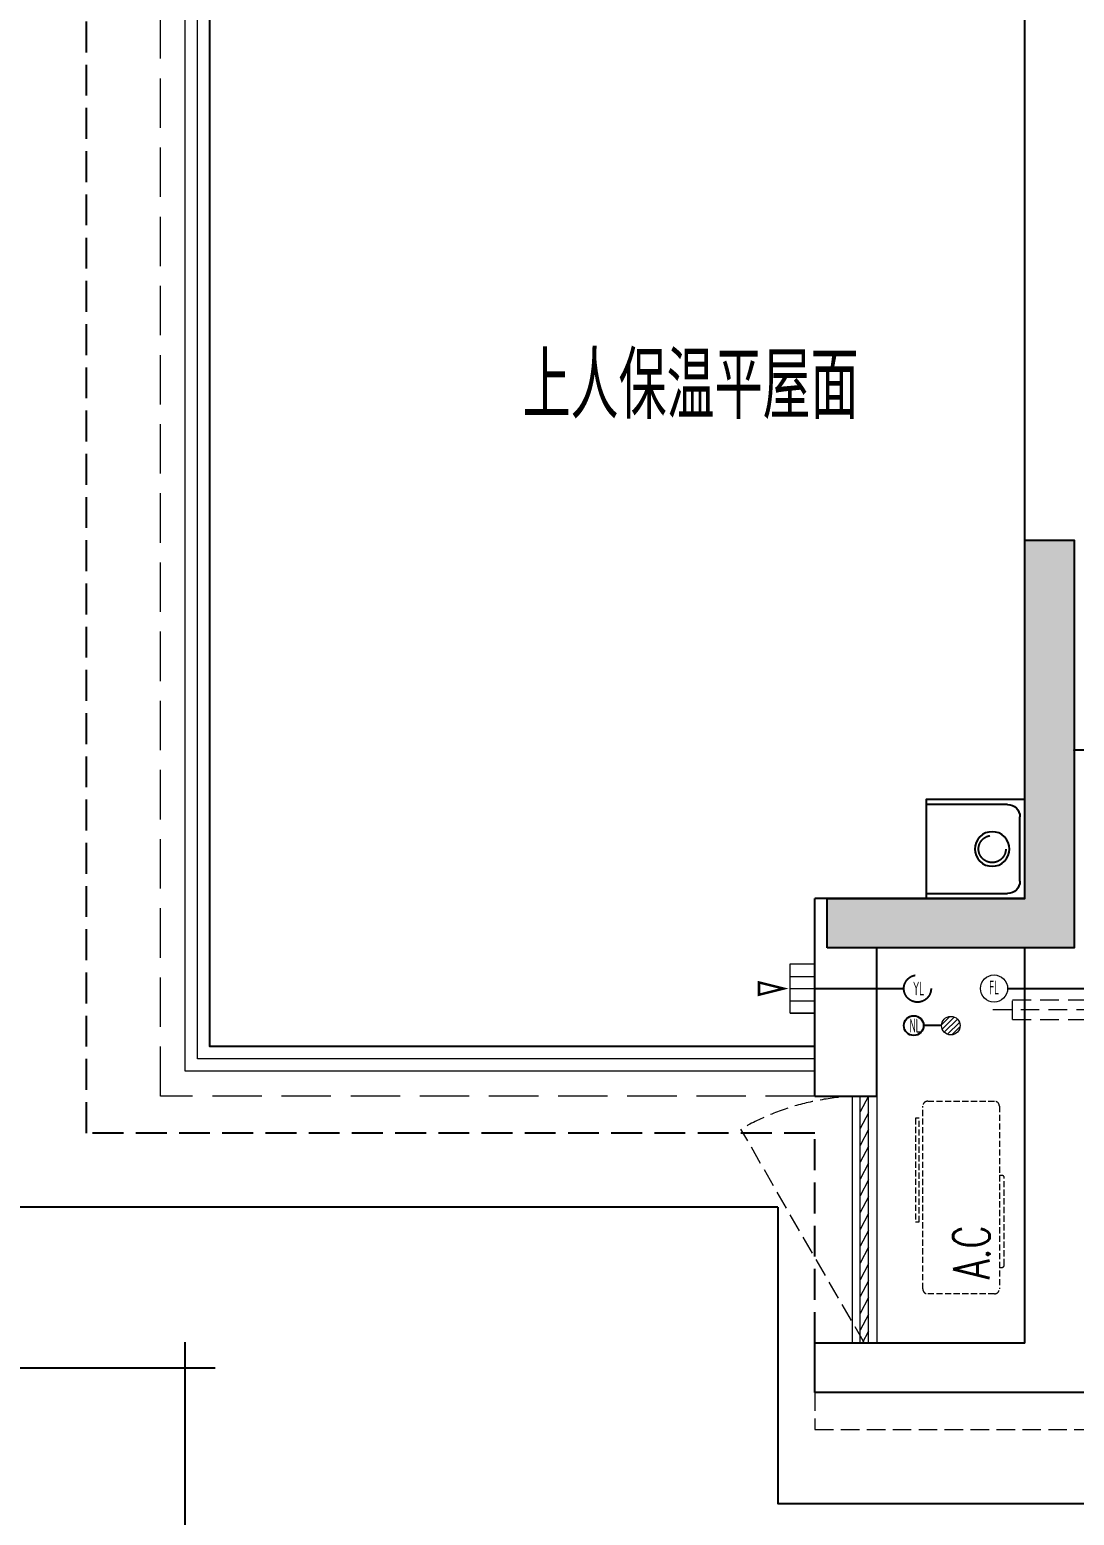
# Model space of a CAD drawing. Extents: x 3753737 to 4713801, y -857380 to 24339.
# Drawn here: x 4208484 to 4212713, y -797833 to -791819 of the extents above; entities that cross this region are included whole.
import ezdxf
from ezdxf.enums import TextEntityAlignment as Align

# ---------------------------------------------------------------- set-up
doc = ezdxf.new("R2010")
doc.units = 0
doc.header["$LTSCALE"] = 1000
doc.header["$MEASUREMENT"] = 0
for name, pattern in [('#P_--_20B1_001_t3$0$DASH', [0.35, 0.25, -0.1]), ('DASH', [0.35, 0.25, -0.1]), ('HIDDEN', [0.375, 0.25, -0.125])]:
    doc.linetypes.add(name, pattern=pattern)
doc.layers.get('0').update_dxf_attribs({"linetype": 'CONTINUOUS'})
for name, color, linetype in [('!!电气', 1, 'CONTINUOUS'), ('COLU', 7, 'CONTINUOUS'), ('EQUIP-插座', 3, 'CONTINUOUS'), ('ROOF', 183, 'CONTINUOUS'), ('S-砼墙填充', 251, 'CONTINUOUS'), ('VPIPE-凝结', 150, 'CONTINUOUS'), ('VPIPE-雨水', 4, 'DASH'), ('WALL', 252, 'CONTINUOUS'), ('看线', 185, 'CONTINUOUS'), ('管', 193, 'CONTINUOUS')]:
    doc.layers.add(name, color=color, linetype=linetype)
for name, color, linetype, lineweight in [('EQUIP_地漏', 7, 'CONTINUOUS', 18), ('PUB_TEXT', 7, 'CONTINUOUS', 20), ('VPIPE-废水', 31, 'TG_F', 18), ('WINDOW', 146, 'CONTINUOUS', 20), ('平面-分水线', 189, 'CONTINUOUS', 15), ('平面-栏杆', 56, 'CONTINUOUS', 15), ('平面-看线', 252, 'CONTINUOUS', 15), ('平面-空调室内机', 176, 'CONTINUOUS', 9), ('平面-空调预留孔', 252, 'CONTINUOUS', 15)]:
    doc.layers.add(name, color=color, linetype=linetype, lineweight=lineweight)
doc.styles.add('_TCH_DIM', font='SIMPLEX', dxfattribs={"bigfont": 'GBCBIG'})
doc.styles.add('_TEL_DIM', font='SIMPLEX', dxfattribs={"width": 0.8, "height": 3.5, "bigfont": 'HZTXT'})
doc.styles.get("Standard").update_dxf_attribs({"font": 'gbenor.shx', "bigfont": 'gbcbig.shx'})
doc.styles.add('TG_LINETYPE', font='SIMPLEX', dxfattribs={"width": 0.8, "height": 3, "bigfont": 'HZTXT'})
doc.linetypes.add('TG_F', pattern='A,2,-0.3,["F",TG_LINETYPE,S=0.1,R=0,X=-0.23,Y=-0.15],0', length=2.3)

# ---------------------------------------------------------------- blocks, each defined once
blk = doc.blocks.new('$TwtSys$00000141')
at = {"color": 252}
for p, q in [((-47.09803151780761, 3.836055847277748), (-5.041545145413693, 45.89254221967349)), ((-47.09803151780761, 3.836055847277748), (-5.041545145413693, 45.89254221967349)), ((-43.60958444554853, -17.52724007043071), (17.52724007042889, 43.60958444554853)), ((-43.60958444554853, -17.52724007043071), (17.52724007042889, 43.60958444554853)), ((-33.23401871576607, -33.23401871577153), (33.23401871576607, 33.23401871576425)), ((-33.23401871576607, -33.23401871576971), (33.23401871576607, 33.23401871576425)), ((-16.17805684451741, -43.53063328177632), (43.79137317708955, 16.43879673983065)), ((-16.17805684451741, -43.53063328177632), (43.79137317708955, 16.43879673983247)), ((5.715553844029273, -46.12975947626182), (46.12974035062325, -5.715572969671484)), ((5.715553844029273, -46.12975947626182), (46.12974035062325, -5.715572969671484))]:
    blk.add_line(p, q, dxfattribs=at)
blk.add_circle((0, -1.818989403545856e-12), 47, dxfattribs=at)
blk.add_circle((0, -1.818989403545856e-12), 47, dxfattribs=at)
blk = doc.blocks.new('rtyryrtyeeretee')
at = {"layer": '平面-空调预留孔', "color": 252, "linetype": 'DASH', "ltscale": 0.1}
for p, q in [((669748.8674389471, 343882.007023841), (669748.8674389471, 343872.007023841)), ((669758.8674389471, 343862.007023841), (670111.7031072036, 343862.007023841)), ((670121.7031072036, 343872.007023841), (670121.7031072036, 343882.007023841))]:
    blk.add_line(p, q, dxfattribs=at)
blk.add_lwpolyline([(670352.8023801355, 344221.1163422599), (669932.984234771, 344221.1163422599), (669932.984234771, 344206.0022866031), (670352.8023801355, 344206.0022866031)], close=True, dxfattribs=at)
blk.add_lwpolyline([(670402.0143738759, 343882.0070238413), (669662.0143738759, 343882.007023841, -0.414213562373517), (669642.0143738759, 343902.007023841), (669642.0143738764, 344172.007023841, -0.414213562372746), (669662.0143738764, 344192.007023841), (670402.0143738755, 344192.007023841, -0.4142135623727947), (670422.0143738755, 344172.007023841), (670422.0143738759, 343902.0070238415, -0.4142135623733224)], format="xyb", close=True, dxfattribs=at)
for centre, start, end in [((669758.8674389471, 343872.007023841), 180, 270), ((670111.7031072036, 343872.007023841), 270, 0)]:
    blk.add_arc(centre, 10, start, end, dxfattribs=at)
at = {"layer": '平面-空调预留孔', "color": 252, "linetype": 'DASH', "ltscale": 0.1, "style": '_TCH_DIM', "width": 0.7058823529411765}
blk.add_text('A.C', height=146.88, dxfattribs=at).set_placement((669701.4101996182, 343921.6318135191))
blk = doc.blocks.new('dongkong')
at = {"layer": '平面-空调预留孔', "color": 8, "linetype": 'HIDDEN', "ltscale": 0.3}
for p, q in [((-603796.0415180789, 210899.900060961), (-603796.0415180789, 210431.4859232727)), ((-603836.0415180789, 210820.9630630909), (-603836.0415180789, 210510.8096162414)), ((-603836.0415180789, 210820.9630630909), (-603756.0415180789, 210820.9630630909)), ((-603756.0415180789, 210820.9630630909), (-603756.0415180789, 210510.8096162414))]:
    blk.add_line(p, q, dxfattribs=at)
blk.add_lwpolyline([(-603756.0415180789, 210510.8096162414), (-603836.0415180789, 210510.8096162414)], dxfattribs=at)
blk = doc.blocks.new('DFSFSF')
at = {"layer": '平面-分水线'}
for p, q in [((697141.9143252881, 775567.7311356195), (697141.9143252881, 775667.5561356199)), ((697342.3369560526, 775667.5561356199), (697142.6869560517, 775667.5561356199)), ((697193.1069603423, 775567.7311356195), (697193.1069603423, 775667.5561356199)), ((697242.5119560522, 775567.7311356195), (697242.5119560522, 775667.5561356199)), ((697291.916951762, 775567.7311356195), (697291.916951762, 775667.5561356199)), ((697342.3369560526, 775667.5561356199), (697342.3369560526, 775567.7311356195)), ((697342.3369560526, 775567.7311356195), (697342.3369560526, 775667.5561356199)), ((697342.3369560526, 775567.7311356195), (697142.6869560517, 775567.7311356195))]:
    blk.add_line(p, q, dxfattribs=at)
blk = doc.blocks.new('DFGDGDGD')
at = {"layer": '平面-分水线', "const_width": 10}
blk.add_lwpolyline([(697267.5119560522, 775440.6606483405), (697242.5119560522, 775540.6606483405), (697217.5119560522, 775440.6606483405)], close=True, dxfattribs=at)
blk.add_blockref('DFSFSF', (0, 0))
blk = doc.blocks.new('GDGDGRD')
at = {"layer": 'S-砼墙填充'}
h = blk.add_hatch(color=252, dxfattribs=at)
h.dxf.hatch_style = 1
h.paths.add_polyline_path([(423216.5787019108, 288315.363085822), (423216.5787019108, 288515.363085822), (424016.56728251, 288515.3630858291), (424016.5672813235, 289965.3630283001), (424216.5672813235, 289965.3630283001), (424216.56728251, 288315.3630858291)])
at = {"layer": 'COLU', "color": 252}
blk.add_lwpolyline([(423216.5787019108, 288315.363085822), (423216.5787019108, 288515.363085822), (424016.56728251, 288515.3630858291), (424016.5672813235, 289965.3630283001), (424216.5672813235, 289965.3630283001), (424216.56728251, 288315.3630858291)], close=True, dxfattribs=at)
blk = doc.blocks.new('A$C3EB2330C')
at = {"layer": '管', "color": 252}
for p, q in [((-0.0007213222561404109, 379.9995217677206), (329.9992786777439, 379.9995217677206)), ((379.9992786777439, 329.9995217677206), (379.9992786777439, 69.99952176772058)), ((329.9992786777439, 19.99952176772058), (-0.0007213222561404109, 19.99952176772058))]:
    blk.add_line(p, q, dxfattribs=at)
blk.add_lwpolyline([(399.9992786777439, 399.9995217677206), (399.9992786777439, -0.000478232279419899), (-0.0007213222561404109, -0.000478232279419899), (-0.0007213222561404109, 399.9995217677206)], close=True, dxfattribs=at)
for centre, start, end in [((329.9992786777439, 329.9995217677206), 0, 90), ((329.9992786777439, 69.99952176772058), 270, 360)]:
    blk.add_arc(centre, 50, start, end, dxfattribs=at)
blk.add_ellipse((267.4755955390865, 199.9995217677206), major_axis=(-49.49747468307308, -49.49747468307304), ratio=0.9999999999994058, start_param=-0.7853981633977454, end_param=5.49778714378184, dxfattribs=at)
blk = doc.blocks.new('$WINLIB2D$00000039')
at = {"color": 0}
for points in [[(-0.4999999999983409, 0.5000000000445652), (-0.4999999999999964, -0.4999999999999716)], [(0.5000000000016591, 0.4999999999536158), (-0.4999999999983409, 0.5000000000445652)], [(0.4999999999983338, -0.5000000000463842), (0.4999999999999609, 0.4999999999999432)], [(-0.499999999999428, 0.1666666667124446), (0.500000000000572, 0.1666666666205998)], [(-0.3838834764901549, -0.166666666632409), (-0.4479860405916831, 0.1666666667079113)], [(-0.3158924398378069, -0.166666666637866), (-0.3799950039392748, 0.1666666667006353)], [(-0.2479014031851996, -0.166666666645142), (-0.3120039672867243, 0.1666666666951784)], [(-0.1799103665328481, -0.1666666666505989), (-0.2440129306343159, 0.1666666666887977)], [(-0.1119193298802692, -0.1666666666569512), (-0.1760218939817904, 0.1666666666824455)], [(-0.04392829322788927, -0.1666666666633319), (-0.1080308573293216, 0.1666666666760648)], [(0.02406274342471804, -0.1666666666696841), (-0.04003982067680312, 0.1666666666697125)], [(0.09205378007703402, -0.1666666666751411), (0.02795121597557682, 0.1666666666642556)], [(0.1600448167296129, -0.1666666666815217), (0.0959422526280953, 0.1666666666578749)], [(0.2280358533819644, -0.166666666687874), (0.163933289280525, 0.1666666666505989)], [(0.2960268900345753, -0.1666666666942547), (0.231924325933047, 0.1666666666460657)], [(0.3640179266869801, -0.1666666667006069), (0.2999153625854838, 0.166666666639685)], [(0.4320089633395341, -0.1666666667060639), (0.3679063992380058, 0.166666666632409)], [(0.4999999999916831, -0.1666666667115209), (0.4358974358904746, 0.1666666666260568)], [(-0.4518745131427302, -0.1666666666260284), (-0.5000000000072298, 0.08358586507802102)], [(-0.500000000000572, -0.1666666666214951), (0.499999999999428, -0.1666666667124446)], [(0.4999999999983338, -0.5000000000463842), (-0.5000000000016662, -0.4999999999554348)]]:
    blk.add_lwpolyline(points, dxfattribs=at)
blk = doc.blocks.new('A$C100F5A36')
at = {"layer": '!!电气', "color": 1}
for p, q in [((11802.46589115635, -20882.39991656656), (11802.46589115635, -18779.43981356255)), ((9802.465891156346, -18882.39991656679), (11923.79521305254, -18882.39991656679))]:
    blk.add_line(p, q, dxfattribs=at)
at = {"layer": 'ROOF', "color": 252, "ltscale": 0.8}
for points in [[(14202.46591712767, -18232.39991673001), (11102.4658911177, -18232.39992696489), (11102.46589094028, -9232.405966357444), (13052.46589276381, -9232.381801333162), (13052.46589282807, -8232.399925305857), (19902.46634929767, -8232.399925158592)], [(14352.46589022502, -17582.39991624258), (11902.46589110466, -17582.39992471668), (11902.46589095332, -9882.39724015724), (13702.4658927219, -9882.373075132957), (13702.46589278616, -8882.399925291887), (19902.46634931164, -8882.399925158592)]]:
    blk.add_lwpolyline(points, dxfattribs=at)
at = {"layer": 'VPIPE-凝结', "color": 252}
blk.add_line((14352.46589022642, -17347.44158144272), (14712.46350737428, -17347.4416414554), dxfattribs=at)
at = {"layer": 'VPIPE-凝结', "color": 252, "ltscale": 0.1}
blk.add_line((15132.46829053108, -17347.39991877403), (15472.46589105669, -17347.39994902932), dxfattribs=at)
blk.add_lwpolyline([(14864.86349155894, -17497.39993190137), (14792.46349155903, -17497.39993010089)], dxfattribs=at)
at = {"layer": 'VPIPE-凝结', "color": 252}
blk.add_circle((14752.46349155903, -17497.39993010089), 40, dxfattribs=at)
at = {"layer": 'VPIPE-废水', "color": 252}
blk.add_circle((15077.46829053108, -17347.39991877403), 55, dxfattribs=at)
at = {"layer": 'VPIPE-雨水', "color": 252}
for centre in [(15069.93078767834, -16782.39983079839), (14767.46349155903, -17347.39993190137)]:
    blk.add_circle(centre, 55, dxfattribs=at)
at = {"layer": 'WALL', "color": 252}
for p, q in [((15202.46589108423, -16982.39991757331), (15202.46589098225, -12482.39992488576)), ((15202.46589108423, -16982.39991757331), (14352.46589020771, -16982.39991755649)), ((14352.46589023434, -17782.3999160741), (14352.46589020771, -16982.39991755649)), ((15202.46589104355, -17182.39991757334), (14602.46589021441, -17182.39991756147)), ((14602.46589023434, -17782.39991606579), (14602.46589021441, -17182.39991756147)), ((15202.46589035644, -18782.39992365424), (15202.46589104355, -17182.39991757334)), ((14352.46589023434, -17782.3999160741), (14602.46589023434, -17782.39991606579)), ((15202.46589035644, -18782.39992365424), (14352.46592722794, -18782.39991605002)), ((14352.46592543872, -18982.39991605002), (14352.46592722794, -18782.39991605002)), ((15302.46588941936, -18982.39992454881), (14352.46592543872, -18982.39991605002)), ((15502.46588953771, -18982.39992643753), (15302.4658893696, -18982.39992454881))]:
    blk.add_line(p, q, dxfattribs=at)
at = {"layer": 'WINDOW', "color": 252, "linetype": 'DASH', "ltscale": 0.3}
blk.add_lwpolyline([(14552.46589098498, -18782.39992363122), (14052.46589098638, -17916.37451984803, -0.1316524975897076), (14552.46589099476, -17782.39992363285)], format="xyb", dxfattribs=at)
at = {"layer": '平面-栏杆', "color": 252}
for points in [[(14352.46589057054, -17682.39991624258), (11802.46589110699, -17682.39992506255), (11802.46589095145, -9782.398582649534), (13602.46589272795, -9782.374417625251), (13602.46589279268, -8782.3999252941), (19902.46634930931, -8782.399925158592)], [(14352.46589039778, -17632.39991624258), (11852.46589110605, -17632.39992488967), (11852.46589095239, -9832.397911403328), (13652.46589272469, -9832.373746379046), (13652.46589278942, -8832.399925292935), (19902.46634931071, -8832.399925158592)]]:
    blk.add_lwpolyline(points, dxfattribs=at)
at = {"layer": '平面-看线', "color": 252, "linetype": 'DASH', "ltscale": 0.8}
blk.add_lwpolyline([(14352.46589091653, -17782.39991624258), (11702.46589110885, -17782.39992540842), (11702.46589094913, -9682.399925141828), (13502.46589273447, -9682.375760117546), (13502.4658927992, -8682.399925296195), (19902.46634930745, -8682.399925158592)], dxfattribs=at)
at = {"layer": '平面-看线', "color": 252, "linetype": 'DASH', "ltscale": 0.3}
blk.add_lwpolyline([(14352.46592088556, -18982.39991605002), (14352.46592088556, -19132.39991605002), (15502.46588356793, -19132.39992691018), (15502.46586507466, -18982.3990503177)], dxfattribs=at)
at = {"layer": '看线', "color": 252, "linetype": '#P_--_20B1_001_t3$0$DASH', "ltscale": 0.5}
blk.add_lwpolyline([(14352.46592722787, -18782.39991455898), (14352.46592443483, -17932.39991623396), (11402.46589111164, -17932.39992592717), (11402.46589094633, -9532.401938880328), (13352.46589274425, -9532.377773856046), (13352.46589280851, -8532.399925299454), (19902.46634930419, -8532.399925158592)], dxfattribs=at)
at = {"layer": '看线', "color": 252}
blk.add_lwpolyline([(14202.46591712767, -18232.39991673001), (14202.46592108952, -19432.39991605002), (34552.46690135682, -19432.39991605002), (34552.46170119429, -17932.39991721977), (36802.46589077916, -17932.39992461284)], dxfattribs=at)
at = {"color": 252}
blk.add_blockref('GDGDGRD', (-408814.112811693, -305497.7630110036), dxfattribs=at)
for name, p, rotation in [('DFGDGDGD', (-761315.0902453931, 679895.0703746097), 270), ('rtyryrtyeeretee', (358980.9763241624, -688225.3473775827), 90)]:
    blk.add_blockref(name, p, dxfattribs=dict(at, rotation=rotation))
at = {"layer": 'EQUIP_地漏', "color": 252, "xscale": -0.8, "yscale": -0.8, "zscale": 0.8, "rotation": 180}
blk.add_blockref('$TwtSys$00000141', (14902.46349155903, -17497.39993190137), dxfattribs=at)
at = {"layer": 'WINDOW', "color": 252, "xscale": -1000, "yscale": -100, "zscale": -1000, "rotation": 270}
blk.add_blockref('$WINLIB2D$00000039', (14552.46592721902, -18282.399916069), dxfattribs=at)
at = {"layer": '平面-空调室内机', "color": 252, "ltscale": 0.3, "rotation": 89.99999999999999}
blk.add_blockref('dongkong', (225973.1588831679, 586363.6407292793), dxfattribs=at)
at = {"layer": '管', "color": 252, "xscale": -1, "rotation": 180}
blk.add_blockref('A$C3EB2330C', (14802.45519213937, -16582.40030903067), dxfattribs=at)
at = {"layer": 'PUB_TEXT', "color": 252}
blk.add_text('上人保温平屋面', height=270.0709219858156, dxfattribs=at).set_placement((13168.38186953915, -15041.26301100361))
at = {"layer": 'PUB_TEXT', "color": 252, "width": 0.6}
for s, p in [('YL', (14749.26349155903, -17375.39993190137)), ('FL', (15057.67401876719, -17371.24012048361)), ('NL', (14735.66349133793, -17525.39993190142))]:
    blk.add_text(s, height=56.00000000000001, dxfattribs=at).set_placement(p)
blk = doc.blocks.new('$equip$00001764')
for p, q in [((-0.5, 1.049999999999272), (-0.5, 1)), ((-0.5, 1), (0.5, 1)), ((0.5, 1.049999999999272), (0.5, 1)), ((0.5, 0.5), (-0.5, 0.5)), ((0, 0.5), (0, 0))]:
    blk.add_line(p, q)
blk.add_arc((0, 1), 0.500000000000025, 180, 0)
for p in [(-0.5, 0.5), (0.5, 0.5), (0, 0)]:
    blk.add_point(p)
for points in [[(0.4330127018911298, 0.75), (-0.4330127018911298, 0.75), (0.5, 1), (-0.5, 1)], [(0.25, 0.5669872981052322), (-0.25, 0.5669872981052322), (0.4330127018911298, 0.75), (-0.4330127018911298, 0.75)], [(0, 0.5), (0, 0.5), (0.25, 0.5669872981052322), (-0.25, 0.5669872981052322)]]:
    blk.add_solid(points)
at = {"color": 7, "style": '_TEL_DIM'}
blk.add_attdef('$TEXT$', text='', height=0.4, dxfattribs=at).set_placement((0.3030595533709857, 0.2110205339395179), align=Align.MIDDLE_CENTER)
at = {"color": 7, "style": '_TEL_DIM', "flags": 1}
blk.add_attdef('A', text='', height=2e-05, dxfattribs=at).set_placement((0, 0), align=Align.MIDDLE_CENTER)

msp = doc.modelspace()

# ---------------------------------------------------------------- block references
at = {"layer": '!!电气'}
msp.add_blockref('A$C100F5A36', (4197310.978776064, -778353.575115452), dxfattribs=at)

# ---------------------------------------------------------------- next in the draw order: block references
at = {"layer": 'EQUIP-插座', "color": 4}
ref = msp.add_blockref('$equip$00001764', (4212713.433246305, -794735.9750327051), dxfattribs=dict(at, xscale=400, yscale=400, zscale=400, rotation=270))
ref.add_attrib('$TEXT$', '1', dxfattribs={"layer": '0', "color": 7, "height": 160, "style": '_TEL_DIM'}).set_placement((4212797.841459882, -794857.1988540536), align=Align.MIDDLE_CENTER)

doc.saveas('drawing.dxf')
